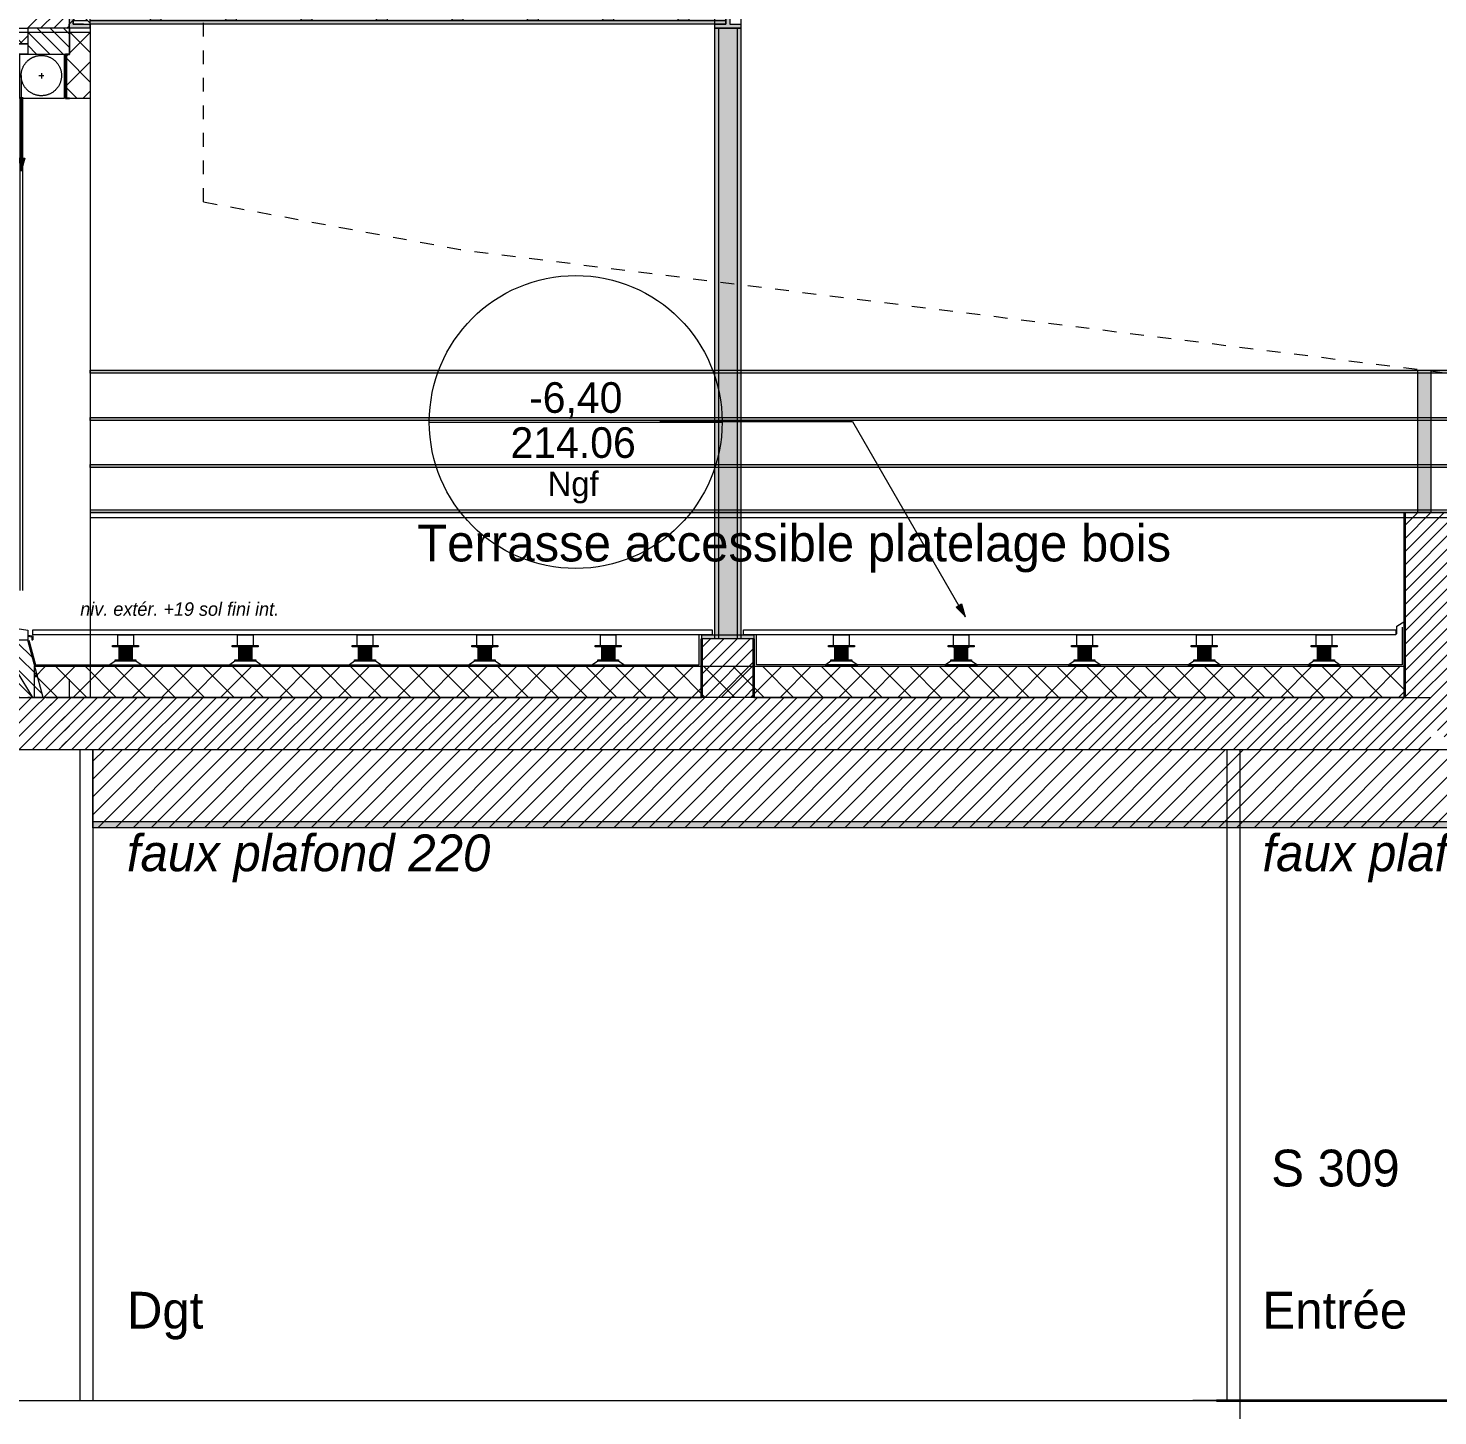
# Model space of a CAD drawing. Header units: centimetres. Extents: x -6341 to 23117, y -10090 to 8065.
# Drawn here: x 10836 to 11377, y -5986 to -5453 of the extents above; entities that cross this region are included whole.
import ezdxf

# ---------------------------------------------------------------- set-up
doc = ezdxf.new("R2010")
doc.units = ezdxf.units.CM
doc.header["$LTSCALE"] = 12.7
doc.header["$PDMODE"] = 1
doc.header["$PDSIZE"] = -2
doc.linetypes.add('VW-01', pattern=[0.83312, 0.41656, -0.41656])
doc.linetypes.add('VW-02', pattern=[1.3887, 0.97214, -0.41656])
doc.layers.get('0').update_dxf_attribs({"lineweight": 5})
for name, color, linetype, lineweight in [('B BATI-murs', 7, 'Continuous', 35), ('B Général', 7, 'Continuous', 5), ('C ANNOTATIONS-cotation', 7, 'Continuous', 5), ('C ANNOTATIONS-niveaux', 7, 'Continuous', 5), ('C ANNOTATIONS-prestations', 7, 'Continuous', 5), ('C ANNOTATIONS-texte', 7, 'Continuous', 5), ('Général', 7, 'Continuous', 5)]:
    doc.layers.add(name, color=color, linetype=linetype, lineweight=lineweight)
doc.styles.add('Arial', font='arial.ttf')
doc.styles.add('Eurostile', font='')
doc.styles.add('Eurostile (italic)', font='')
doc.styles.get('Eurostile').set_extended_font_data('Eurostile')
doc.styles.get('Eurostile (italic)').set_extended_font_data('Eurostile', italic=True)
doc.dimstyles.new('100é', dxfattribs={"dimtxt": 30.30306, "dimasz": 6.232178, "dimexe": 0, "dimexo": 25, "dimgap": 1, "dimtad": 1, "dimdec": 1, "dimtxsty": 'Arial', "dimblk": 'VW_SLASH', "dimblk1": 'VW_SLASH', "dimblk2": 'VW_SLASH', "dimcen": 0, "dimdle": 10, "dimse1": 1, "dimse2": 1, "dimazin": 0, "dimtfac": 1, "dimtdec": 1, "dimtix": 1, "dimtmove": 0, "dimatfit": 0, "dimldrblk": 'VW_FILLEDARROW', "dimfxl": 1, "dimfrac": 2, "dimtolj": 1, "dimarcsym": 0})
pattern_1 = [(45, (0, 0), (2.4253472, -2.6458333), [])]
pattern_2 = [(45, (0, 0), (-5.656854, 5.656854), []), (135, (0, 0), (5.656854, 5.656854), [])]

# ---------------------------------------------------------------- blocks, each defined once
blk = doc.blocks.new('Alti BAT B TERRASSE R-2')
at = {"layer": 'C ANNOTATIONS-niveaux', "color": 7, "linetype": 'Continuous', "lineweight": 5}
blk.add_line((-55.25, -0.16), (57.25, -0.16), dxfattribs=at)
blk.add_circle((1, -0.16), 56.25, dxfattribs=at)
at = {"layer": 'C ANNOTATIONS-niveaux', "color": 7, "attachment_point": 2, "rotation": 0, "line_spacing_factor": 0.894142, "style": 'Eurostile'}
for s, insert, char_height in [('-6,40', (1, 15.13), 11.765), ('214.06', (0, -2.17), 11.765), ('Ngf', (0, -19.2), 9.412)]:
    blk.add_mtext(s, dxfattribs=dict(at, insert=insert, char_height=char_height))
blk = doc.blocks.new('PF 208 Coupe')
at = {"layer": 'B Général', "linetype": 'Continuous', "lineweight": 5, "true_color": 0x808080}
h = blk.add_hatch(dxfattribs=at)
h.set_pattern_fill('02_ISOLANT', color=8, style=0, pattern_type=2)
h.set_pattern_definition(pattern_2)
h.paths.add_polyline_path([(-116.7, 17), (-89.7, 17), (-89.7, 8), (-106.7, 8), (-106.7, 9), (-116.7, 9)])
at = {"layer": 'B Général', "linetype": 'Continuous', "lineweight": 0}
for points in [[(-89.7, 9), (-89.8, 9), (-89.8, 7.6), (-106.6, 7.6), (-106.6, 9.1), (-116.7, 9.1), (-116.7, 9), (-106.7, 9), (-106.7, 7.5), (-89.7, 7.5)], [(-66.85, -8.15), (-61.85, -9.49), (-66.85, -10.83)]]:
    blk.add_hatch(color=7, dxfattribs=at).paths.add_polyline_path(points)
at = {"layer": 'B Général', "linetype": 'Continuous', "lineweight": 5}
h = blk.add_hatch(dxfattribs=at)
h.set_pattern_fill('50_BETON', style=0, pattern_type=2)
h.set_pattern_definition(pattern_1)
h.paths.add_polyline_path([(-116.7, -7), (-106.7, -7), (-106.7, 9), (-116.7, 9)])
h = blk.add_hatch(dxfattribs=at)
h.set_pattern_fill('50_BETON', style=0, pattern_type=2)
h.set_pattern_definition(pattern_1)
h.paths.add_polyline_path([(140.3, -11), (140.3, -1), (118.3, -7), (118.3, -11)])
at = {"layer": 'B Général', "linetype": 'Continuous', "lineweight": 5, "true_color": 0x808080}
h = blk.add_hatch(dxfattribs=at)
h.set_pattern_fill('02_ISOLANT', color=8, style=0, pattern_type=2)
h.set_pattern_definition(pattern_2)
h.paths.add_polyline_path([(-116.7, -15), (-116.7, -7), (-110.7, -7), (-110.7, -15)])
at = {"layer": 'B Général', "linetype": 'Continuous', "lineweight": 0, "true_color": 0xeeeeee}
for points in [[(-90.4, -15.1), (112.33, -15.1), (112.33, -15.6), (-90.4, -15.6)], [(-90.4, -17.1), (112.33, -17.1), (112.33, -16.6), (-90.4, -16.6)]]:
    blk.add_hatch(color=7, dxfattribs=at).paths.add_polyline_path(points)
at = {"layer": 'Général', "linetype": 'Continuous', "lineweight": 5, "true_color": 0x808080}
h = blk.add_hatch(dxfattribs=at)
h.set_pattern_fill('02_ISOLANT', color=8, style=0, pattern_type=2)
h.set_pattern_definition(pattern_2)
h.paths.add_polyline_path([(118.3, -11), (140.3, -11), (140.3, -17.6), (118.3, -17.6)])
at = {"layer": 'B Général', "color": 7, "linetype": 'VW-02', "lineweight": 5}
for p, q in [((-99.45, -1.75), (-97.45, -1.75)), ((-98.45, -0.75), (-98.45, -2.75))]:
    blk.add_line(p, q, dxfattribs=at)
at = {"layer": 'B Général', "color": 7, "linetype": 'Continuous', "lineweight": 5}
for p, q in [((-110.7, -7), (-110.7, -17)), ((-98.55, -9.49), (-61.85, -9.49)), ((92.64, -11), (-101.87, -11))]:
    blk.add_line(p, q, dxfattribs=at)
at = {"layer": 'B Général', "color": 251, "linetype": 'Continuous', "lineweight": 5, "true_color": 0x5b5b5b}
for p, q in [((-90.2, -9), (99.2, -9)), ((-90.2, -10), (99.2, -10))]:
    blk.add_line(p, q, dxfattribs=at)
at = {"layer": 'B Général', "color": 7, "linetype": 'Continuous', "lineweight": 5, "flags": 128}
for points in [[(-116.7, 17), (-89.7, 17), (-89.7, 8), (-106.7, 8), (-106.7, 9), (-116.7, 9)], [(-116.7, -7), (-106.7, -7), (-106.7, 9), (-116.7, 9)]]:
    blk.add_lwpolyline(points, dxfattribs=at)
for points in [[(-115.2, 17), (140.3, 17), (140.3, -5), (130.3, -11), (126.3, -11), (126.3, -11), (-115.2, -11)], [(-89.7, 9), (-89.8, 9), (-89.8, 7.6), (-106.6, 7.6), (-106.6, 9.1), (-116.7, 9.1), (-116.7, 9), (-106.7, 9), (-106.7, 7.5), (-89.7, 7.5), (-89.7, 9)], [(-106.7, -10), (-106.7, 7), (-89.7, 7), (-89.7, -10)], [(140.3, -11), (140.3, -1), (140.3, -1), (140.3, -1), (118.3, -7), (118.3, -11)], [(-116.7, -15), (-116.7, -7), (-110.7, -7), (-110.7, -15)], [(-110.7, -11), (-110.7, -7), (-106.7, -7), (-106.7, -11)], [(-116.7, -17), (-116.7, -15), (-110.7, -15), (-110.7, -17)], [(-95.31, -12.6), (116.65, -12.6), (116.65, -19.6), (-95.31, -19.6)]]:
    blk.add_lwpolyline(points, close=True, dxfattribs=at)
at = {"layer": 'B Général', "color": 7, "linetype": 'VW-01', "lineweight": 5, "flags": 128}
blk.add_lwpolyline([(-66.85, -8.15), (-61.85, -9.49), (-66.85, -10.83)], close=True, dxfattribs=at)
at = {"layer": 'B Général', "lineweight": 5, "flags": 128}
for points in [[(112.3, -19.6), (112.3, -11), (113.8, -11), (114.48, -7), (118.3, -7), (118.3, -19.6)], [(-98.8, -11), (-91.87, -11), (-91.87, -17), (-98.8, -17)], [(-88.43, -15.1), (-88.43, -12.6), (-95.31, -12.6), (-95.31, -19.6), (-88.43, -19.6), (-88.43, -17.1), (-90.4, -17.1), (-90.4, -15.1)], [(-90.4, -15.1), (112.33, -15.1), (112.33, -15.6), (-90.4, -15.6)], [(108.86, -15.1), (108.86, -12.6), (115.74, -12.6), (115.74, -19.6), (108.86, -19.6), (108.86, -17.1), (110.83, -17.1), (110.83, -15.1)], [(-90.4, -17.1), (112.33, -17.1), (112.33, -16.6), (-90.4, -16.6)]]:
    blk.add_lwpolyline(points, close=True, dxfattribs=at)
at = {"layer": 'B Général', "linetype": 'Continuous', "lineweight": 5, "flags": 128}
blk.add_lwpolyline([(-90.2, -17), (-110.7, -17), (-110.7, -11), (-90.2, -11)], close=True, dxfattribs=at)
at = {"layer": 'B Général', "linetype": 'Continuous', "lineweight": 5}
blk.add_open_spline([(-105.23, -5.59), (-104.2, -7.39), (-100.62, -9.48), (-96.47, -9.5), (-92.87, -7.45), (-90.78, -3.87), (-90.76, 0.28), (-92.81, 3.88), (-96.39, 5.98), (-100.54, 6), (-104.14, 3.94), (-106.23, 0.36), (-106.26, -3.79), (-105.23, -5.59)], degree=2, dxfattribs=at)
at = {"layer": 'Général', "color": 7, "linetype": 'Continuous', "lineweight": 5}
for p, q in [((118.19, -5.47), (118.19, -5.02)), ((118.3, -17.6), (140.3, -17.6)), ((118.3, -19.6), (140.3, -19.6))]:
    blk.add_line(p, q, dxfattribs=at)
at = {"layer": 'Général', "color": 7, "linetype": 'Continuous', "lineweight": 5, "flags": 128}
for points in [[(116.34, -7), (116.69, -5.02), (118.19, -5.02), (117.82, -5.02)], [(116.8, -7), (117.07, -5.47), (118.19, -5.47)]]:
    blk.add_lwpolyline(points, dxfattribs=at)
blk.add_lwpolyline([(118.3, -11), (140.3, -11), (140.3, -17.6), (118.3, -17.6)], close=True, dxfattribs=at)
blk = doc.blocks.new('Groupe-412-1')
at = {"layer": 'B BATI-murs', "linetype": 'Continuous', "lineweight": 0}
for points in [[(11005.99, -5690.37), (11015.99, -5690.37), (11015.99, -5690.87), (11005.99, -5690.87)], [(11008.49, -5690.87), (11013.49, -5690.87), (11013.49, -5695.87), (11008.49, -5695.87)], [(11006.99, -5695.87), (11014.99, -5695.87), (11014.99, -5696.37), (11006.99, -5696.37)], [(11004.99, -5697.87), (11016.99, -5697.87), (11016.99, -5698.37), (11004.99, -5698.37)]]:
    blk.add_hatch(color=7, dxfattribs=at).paths.add_polyline_path(points)
at = {"layer": 'B BATI-murs', "color": 7, "linetype": 'Continuous', "lineweight": 13}
for p, q in [((11006.99, -5696.37), (11004.99, -5697.87)), ((11016.99, -5697.87), (11014.99, -5696.37))]:
    blk.add_line(p, q, dxfattribs=at)
at = {"layer": 'B BATI-murs', "color": 7, "linetype": 'Continuous', "lineweight": 13, "flags": 128}
for points in [[(11005.99, -5690.37), (11015.99, -5690.37), (11015.99, -5690.87), (11005.99, -5690.87)], [(11008.49, -5690.87), (11013.49, -5690.87), (11013.49, -5695.87), (11008.49, -5695.87)], [(11006.99, -5695.87), (11014.99, -5695.87), (11014.99, -5696.37), (11006.99, -5696.37)], [(11004.99, -5697.87), (11016.99, -5697.87), (11016.99, -5698.37), (11004.99, -5698.37)]]:
    blk.add_lwpolyline(points, close=True, dxfattribs=at)
blk = doc.blocks.new('Groupe-413-1')
at = {"layer": 'B BATI-murs', "linetype": 'Continuous', "lineweight": 0}
for points in [[(10867.99, -5690.37), (10877.99, -5690.37), (10877.99, -5690.87), (10867.99, -5690.87)], [(10870.49, -5690.87), (10875.49, -5690.87), (10875.49, -5695.87), (10870.49, -5695.87)], [(10868.99, -5695.87), (10876.99, -5695.87), (10876.99, -5696.37), (10868.99, -5696.37)], [(10866.99, -5697.87), (10878.99, -5697.87), (10878.99, -5698.37), (10866.99, -5698.37)]]:
    blk.add_hatch(color=7, dxfattribs=at).paths.add_polyline_path(points)
at = {"layer": 'B BATI-murs', "color": 7, "linetype": 'Continuous', "lineweight": 13}
for p, q in [((10868.99, -5696.37), (10866.99, -5697.87)), ((10878.99, -5697.87), (10876.99, -5696.37))]:
    blk.add_line(p, q, dxfattribs=at)
at = {"layer": 'B BATI-murs', "color": 7, "linetype": 'Continuous', "lineweight": 13, "flags": 128}
for points in [[(10867.99, -5690.37), (10877.99, -5690.37), (10877.99, -5690.87), (10867.99, -5690.87)], [(10870.49, -5690.87), (10875.49, -5690.87), (10875.49, -5695.87), (10870.49, -5695.87)], [(10868.99, -5695.87), (10876.99, -5695.87), (10876.99, -5696.37), (10868.99, -5696.37)], [(10866.99, -5697.87), (10878.99, -5697.87), (10878.99, -5698.37), (10866.99, -5698.37)]]:
    blk.add_lwpolyline(points, close=True, dxfattribs=at)
blk = doc.blocks.new('Groupe-414-1')
at = {"layer": 'B BATI-murs', "linetype": 'Continuous', "lineweight": 0}
for points in [[(10913.99, -5690.37), (10923.99, -5690.37), (10923.99, -5690.87), (10913.99, -5690.87)], [(10916.49, -5690.87), (10921.49, -5690.87), (10921.49, -5695.87), (10916.49, -5695.87)], [(10914.99, -5695.87), (10922.99, -5695.87), (10922.99, -5696.37), (10914.99, -5696.37)], [(10912.99, -5697.87), (10924.99, -5697.87), (10924.99, -5698.37), (10912.99, -5698.37)]]:
    blk.add_hatch(color=7, dxfattribs=at).paths.add_polyline_path(points)
at = {"layer": 'B BATI-murs', "color": 7, "linetype": 'Continuous', "lineweight": 13}
for p, q in [((10914.99, -5696.37), (10912.99, -5697.87)), ((10924.99, -5697.87), (10922.99, -5696.37))]:
    blk.add_line(p, q, dxfattribs=at)
at = {"layer": 'B BATI-murs', "color": 7, "linetype": 'Continuous', "lineweight": 13, "flags": 128}
for points in [[(10913.99, -5690.37), (10923.99, -5690.37), (10923.99, -5690.87), (10913.99, -5690.87)], [(10916.49, -5690.87), (10921.49, -5690.87), (10921.49, -5695.87), (10916.49, -5695.87)], [(10914.99, -5695.87), (10922.99, -5695.87), (10922.99, -5696.37), (10914.99, -5696.37)], [(10912.99, -5697.87), (10924.99, -5697.87), (10924.99, -5698.37), (10912.99, -5698.37)]]:
    blk.add_lwpolyline(points, close=True, dxfattribs=at)
blk = doc.blocks.new('Groupe-415-1')
at = {"layer": 'B BATI-murs', "linetype": 'Continuous', "lineweight": 0}
for points in [[(10959.99, -5690.37), (10969.99, -5690.37), (10969.99, -5690.87), (10959.99, -5690.87)], [(10962.49, -5690.87), (10967.49, -5690.87), (10967.49, -5695.87), (10962.49, -5695.87)], [(10960.99, -5695.87), (10968.99, -5695.87), (10968.99, -5696.37), (10960.99, -5696.37)], [(10958.99, -5697.87), (10970.99, -5697.87), (10970.99, -5698.37), (10958.99, -5698.37)]]:
    blk.add_hatch(color=7, dxfattribs=at).paths.add_polyline_path(points)
at = {"layer": 'B BATI-murs', "color": 7, "linetype": 'Continuous', "lineweight": 13}
for p, q in [((10960.99, -5696.37), (10958.99, -5697.87)), ((10970.99, -5697.87), (10968.99, -5696.37))]:
    blk.add_line(p, q, dxfattribs=at)
at = {"layer": 'B BATI-murs', "color": 7, "linetype": 'Continuous', "lineweight": 13, "flags": 128}
for points in [[(10959.99, -5690.37), (10969.99, -5690.37), (10969.99, -5690.87), (10959.99, -5690.87)], [(10962.49, -5690.87), (10967.49, -5690.87), (10967.49, -5695.87), (10962.49, -5695.87)], [(10960.99, -5695.87), (10968.99, -5695.87), (10968.99, -5696.37), (10960.99, -5696.37)], [(10958.99, -5697.87), (10970.99, -5697.87), (10970.99, -5698.37), (10958.99, -5698.37)]]:
    blk.add_lwpolyline(points, close=True, dxfattribs=at)
blk = doc.blocks.new('Groupe-416-1')
at = {"layer": 'B BATI-murs', "linetype": 'Continuous', "lineweight": 0}
for points in [[(11188.99, -5690.37), (11198.99, -5690.37), (11198.99, -5690.87), (11188.99, -5690.87)], [(11191.49, -5690.87), (11196.49, -5690.87), (11196.49, -5695.87), (11191.49, -5695.87)], [(11189.99, -5695.87), (11197.99, -5695.87), (11197.99, -5696.37), (11189.99, -5696.37)], [(11187.99, -5697.87), (11199.99, -5697.87), (11199.99, -5698.37), (11187.99, -5698.37)]]:
    blk.add_hatch(color=7, dxfattribs=at).paths.add_polyline_path(points)
at = {"layer": 'B BATI-murs', "color": 7, "linetype": 'Continuous', "lineweight": 13}
for p, q in [((11189.99, -5696.37), (11187.99, -5697.87)), ((11199.99, -5697.87), (11197.99, -5696.37))]:
    blk.add_line(p, q, dxfattribs=at)
at = {"layer": 'B BATI-murs', "color": 7, "linetype": 'Continuous', "lineweight": 13, "flags": 128}
for points in [[(11188.99, -5690.37), (11198.99, -5690.37), (11198.99, -5690.87), (11188.99, -5690.87)], [(11191.49, -5690.87), (11196.49, -5690.87), (11196.49, -5695.87), (11191.49, -5695.87)], [(11189.99, -5695.87), (11197.99, -5695.87), (11197.99, -5696.37), (11189.99, -5696.37)], [(11187.99, -5697.87), (11199.99, -5697.87), (11199.99, -5698.37), (11187.99, -5698.37)]]:
    blk.add_lwpolyline(points, close=True, dxfattribs=at)
blk = doc.blocks.new('Groupe-417-1')
at = {"layer": 'B BATI-murs', "linetype": 'Continuous', "lineweight": 0}
for points in [[(11053.39, -5690.37), (11063.39, -5690.37), (11063.39, -5690.87), (11053.39, -5690.87)], [(11055.89, -5690.87), (11060.89, -5690.87), (11060.89, -5695.87), (11055.89, -5695.87)], [(11054.39, -5695.87), (11062.39, -5695.87), (11062.39, -5696.37), (11054.39, -5696.37)], [(11052.39, -5697.87), (11064.39, -5697.87), (11064.39, -5698.37), (11052.39, -5698.37)]]:
    blk.add_hatch(color=7, dxfattribs=at).paths.add_polyline_path(points)
at = {"layer": 'B BATI-murs', "color": 7, "linetype": 'Continuous', "lineweight": 13}
for p, q in [((11054.39, -5696.37), (11052.39, -5697.87)), ((11064.39, -5697.87), (11062.39, -5696.37))]:
    blk.add_line(p, q, dxfattribs=at)
at = {"layer": 'B BATI-murs', "color": 7, "linetype": 'Continuous', "lineweight": 13, "flags": 128}
for points in [[(11053.39, -5690.37), (11063.39, -5690.37), (11063.39, -5690.87), (11053.39, -5690.87)], [(11055.89, -5690.87), (11060.89, -5690.87), (11060.89, -5695.87), (11055.89, -5695.87)], [(11054.39, -5695.87), (11062.39, -5695.87), (11062.39, -5696.37), (11054.39, -5696.37)], [(11052.39, -5697.87), (11064.39, -5697.87), (11064.39, -5698.37), (11052.39, -5698.37)]]:
    blk.add_lwpolyline(points, close=True, dxfattribs=at)
blk = doc.blocks.new('Groupe-418-1')
at = {"layer": 'B BATI-murs', "linetype": 'Continuous', "lineweight": 0}
for points in [[(11142.99, -5690.37), (11152.99, -5690.37), (11152.99, -5690.87), (11142.99, -5690.87)], [(11145.49, -5690.87), (11150.49, -5690.87), (11150.49, -5695.87), (11145.49, -5695.87)], [(11143.99, -5695.87), (11151.99, -5695.87), (11151.99, -5696.37), (11143.99, -5696.37)], [(11141.99, -5697.87), (11153.99, -5697.87), (11153.99, -5698.37), (11141.99, -5698.37)]]:
    blk.add_hatch(color=7, dxfattribs=at).paths.add_polyline_path(points)
at = {"layer": 'B BATI-murs', "color": 7, "linetype": 'Continuous', "lineweight": 13}
for p, q in [((11143.99, -5696.37), (11141.99, -5697.87)), ((11153.99, -5697.87), (11151.99, -5696.37))]:
    blk.add_line(p, q, dxfattribs=at)
at = {"layer": 'B BATI-murs', "color": 7, "linetype": 'Continuous', "lineweight": 13, "flags": 128}
for points in [[(11142.99, -5690.37), (11152.99, -5690.37), (11152.99, -5690.87), (11142.99, -5690.87)], [(11145.49, -5690.87), (11150.49, -5690.87), (11150.49, -5695.87), (11145.49, -5695.87)], [(11143.99, -5695.87), (11151.99, -5695.87), (11151.99, -5696.37), (11143.99, -5696.37)], [(11141.99, -5697.87), (11153.99, -5697.87), (11153.99, -5698.37), (11141.99, -5698.37)]]:
    blk.add_lwpolyline(points, close=True, dxfattribs=at)
blk = doc.blocks.new('Groupe-419-1')
at = {"layer": 'B BATI-murs', "linetype": 'Continuous', "lineweight": 0}
for points in [[(11236.39, -5690.37), (11246.39, -5690.37), (11246.39, -5690.87), (11236.39, -5690.87)], [(11238.89, -5690.87), (11243.89, -5690.87), (11243.89, -5695.87), (11238.89, -5695.87)], [(11237.39, -5695.87), (11245.39, -5695.87), (11245.39, -5696.37), (11237.39, -5696.37)], [(11235.39, -5697.87), (11247.39, -5697.87), (11247.39, -5698.37), (11235.39, -5698.37)]]:
    blk.add_hatch(color=7, dxfattribs=at).paths.add_polyline_path(points)
at = {"layer": 'B BATI-murs', "color": 7, "linetype": 'Continuous', "lineweight": 13}
for p, q in [((11237.39, -5696.37), (11235.39, -5697.87)), ((11247.39, -5697.87), (11245.39, -5696.37))]:
    blk.add_line(p, q, dxfattribs=at)
at = {"layer": 'B BATI-murs', "color": 7, "linetype": 'Continuous', "lineweight": 13, "flags": 128}
for points in [[(11236.39, -5690.37), (11246.39, -5690.37), (11246.39, -5690.87), (11236.39, -5690.87)], [(11238.89, -5690.87), (11243.89, -5690.87), (11243.89, -5695.87), (11238.89, -5695.87)], [(11237.39, -5695.87), (11245.39, -5695.87), (11245.39, -5696.37), (11237.39, -5696.37)], [(11235.39, -5697.87), (11247.39, -5697.87), (11247.39, -5698.37), (11235.39, -5698.37)]]:
    blk.add_lwpolyline(points, close=True, dxfattribs=at)
blk = doc.blocks.new('Groupe-420-1')
at = {"layer": 'B BATI-murs', "linetype": 'Continuous', "lineweight": 0}
for points in [[(11282.39, -5690.37), (11292.39, -5690.37), (11292.39, -5690.87), (11282.39, -5690.87)], [(11284.89, -5690.87), (11289.89, -5690.87), (11289.89, -5695.87), (11284.89, -5695.87)], [(11283.39, -5695.87), (11291.39, -5695.87), (11291.39, -5696.37), (11283.39, -5696.37)], [(11281.39, -5697.87), (11293.39, -5697.87), (11293.39, -5698.37), (11281.39, -5698.37)]]:
    blk.add_hatch(color=7, dxfattribs=at).paths.add_polyline_path(points)
at = {"layer": 'B BATI-murs', "color": 7, "linetype": 'Continuous', "lineweight": 13}
for p, q in [((11283.39, -5696.37), (11281.39, -5697.87)), ((11293.39, -5697.87), (11291.39, -5696.37))]:
    blk.add_line(p, q, dxfattribs=at)
at = {"layer": 'B BATI-murs', "color": 7, "linetype": 'Continuous', "lineweight": 13, "flags": 128}
for points in [[(11282.39, -5690.37), (11292.39, -5690.37), (11292.39, -5690.87), (11282.39, -5690.87)], [(11284.89, -5690.87), (11289.89, -5690.87), (11289.89, -5695.87), (11284.89, -5695.87)], [(11283.39, -5695.87), (11291.39, -5695.87), (11291.39, -5696.37), (11283.39, -5696.37)], [(11281.39, -5697.87), (11293.39, -5697.87), (11293.39, -5698.37), (11281.39, -5698.37)]]:
    blk.add_lwpolyline(points, close=True, dxfattribs=at)
blk = doc.blocks.new('Groupe-421-1')
at = {"layer": 'B BATI-murs', "linetype": 'Continuous', "lineweight": 0}
for points in [[(11328.39, -5690.37), (11338.39, -5690.37), (11338.39, -5690.87), (11328.39, -5690.87)], [(11330.89, -5690.87), (11335.89, -5690.87), (11335.89, -5695.87), (11330.89, -5695.87)], [(11329.39, -5695.87), (11337.39, -5695.87), (11337.39, -5696.37), (11329.39, -5696.37)], [(11327.39, -5697.87), (11339.39, -5697.87), (11339.39, -5698.37), (11327.39, -5698.37)]]:
    blk.add_hatch(color=7, dxfattribs=at).paths.add_polyline_path(points)
at = {"layer": 'B BATI-murs', "color": 7, "linetype": 'Continuous', "lineweight": 13}
for p, q in [((11329.39, -5696.37), (11327.39, -5697.87)), ((11339.39, -5697.87), (11337.39, -5696.37))]:
    blk.add_line(p, q, dxfattribs=at)
at = {"layer": 'B BATI-murs', "color": 7, "linetype": 'Continuous', "lineweight": 13, "flags": 128}
for points in [[(11328.39, -5690.37), (11338.39, -5690.37), (11338.39, -5690.87), (11328.39, -5690.87)], [(11330.89, -5690.87), (11335.89, -5690.87), (11335.89, -5695.87), (11330.89, -5695.87)], [(11329.39, -5695.87), (11337.39, -5695.87), (11337.39, -5696.37), (11329.39, -5696.37)], [(11327.39, -5697.87), (11339.39, -5697.87), (11339.39, -5698.37), (11327.39, -5698.37)]]:
    blk.add_lwpolyline(points, close=True, dxfattribs=at)
blk = doc.blocks.new('Groupe-422-1')
at = {"layer": 'B Général', "linetype": 'Continuous', "lineweight": 5, "true_color": 0x808080}
h = blk.add_hatch(dxfattribs=at)
h.set_pattern_fill('02_ISOLANT', color=8, style=0, pattern_type=2)
h.set_pattern_definition(pattern_2)
h.paths.add_polyline_path([(10837.98, -5698.37), (11364.39, -5698.37), (11364.39, -5710.37), (10837.98, -5710.37)])
at = {"layer": 'B Général', "lineweight": 13, "flags": 128}
blk.add_lwpolyline([(11361.4, -5685.95), (11361.39, -5682.95), (11364.39, -5681.05), (11364.39, -5677.95)], dxfattribs=at)
at = {"layer": 'B Général', "color": 150, "lineweight": 18, "true_color": 0x007fff, "flags": 128}
for points in [[(11363.39, -5683.37), (11363.39, -5697.87), (11115.39, -5697.87), (11115.39, -5686.37)], [(10835.77, -5688.37), (10838.36, -5697.87), (11093.39, -5697.87), (11093.39, -5686.37)]]:
    blk.add_lwpolyline(points, dxfattribs=at)
at = {"layer": 'B Général', "color": 7, "linetype": 'Continuous', "lineweight": 5, "flags": 128}
blk.add_lwpolyline([(10837.98, -5698.37), (11364.39, -5698.37), (11364.39, -5710.37), (10837.98, -5710.37)], close=True, dxfattribs=at)
at = {"layer": 'Général', "color": 7, "linetype": 'Continuous', "lineweight": 5, "flags": 128}
for points in [[(10837.36, -5684.37), (11098.38, -5684.37), (11098.38, -5686.37), (10837.36, -5686.37)], [(11110.39, -5684.37), (11361.04, -5684.37), (11361.04, -5686.37), (11110.39, -5686.37)], [(10869.99, -5686.37), (10875.99, -5686.37), (10875.99, -5690.63), (10869.99, -5690.63)], [(10915.99, -5686.37), (10921.99, -5686.37), (10921.99, -5690.63), (10915.99, -5690.63)], [(10961.99, -5686.37), (10967.99, -5686.37), (10967.99, -5690.63), (10961.99, -5690.63)], [(11007.99, -5686.37), (11013.99, -5686.37), (11013.99, -5691.2), (11007.99, -5691.2)], [(11055.39, -5686.37), (11061.39, -5686.37), (11061.39, -5690.63), (11055.39, -5690.63)], [(11144.99, -5686.37), (11150.99, -5686.37), (11150.99, -5690.63), (11144.99, -5690.63)], [(11190.99, -5686.37), (11196.99, -5686.37), (11196.99, -5691.19), (11190.99, -5691.19)], [(11238.39, -5686.37), (11244.39, -5686.37), (11244.39, -5690.63), (11238.39, -5690.63)], [(11284.39, -5686.37), (11290.39, -5686.37), (11290.39, -5690.63), (11284.39, -5690.63)], [(11330.39, -5686.37), (11336.39, -5686.37), (11336.39, -5690.63), (11330.39, -5690.63)]]:
    blk.add_lwpolyline(points, close=True, dxfattribs=at)
at = {"layer": 'Général', "color": 7}
for name in ['Groupe-413-1', 'Groupe-414-1', 'Groupe-415-1', 'Groupe-412-1', 'Groupe-417-1', 'Groupe-418-1', 'Groupe-416-1', 'Groupe-419-1', 'Groupe-420-1', 'Groupe-421-1']:
    blk.add_blockref(name, (0, 0), dxfattribs=at)
at = {"layer": 'C ANNOTATIONS-prestations', "color": 7, "insert": (10855.59, -5673.83), "char_height": 5.1766, "attachment_point": 1, "line_spacing_factor": 0.894142, "style": 'Eurostile (italic)'}
blk.add_mtext('niv. extér. +19 sol fini int.', dxfattribs=at)
blk = doc.blocks.new('Groupe-536-1')
at = {"layer": 'B Général', "linetype": 'Continuous', "lineweight": 0, "true_color": 0x808080}
for points in [[(10859.39, -5451.87), (10859.39, -5453.37), (10851.38, -5453.37), (10851.38, -5451.87), (10851.39, -5451.87), (10851.39, -5436.87), (10852.89, -5436.87), (10852.89, -5451.87)], [(11109.39, -5451.85), (11109.39, -5453.35), (11099.38, -5453.35), (11099.38, -5451.85), (11103.63, -5451.85), (11103.63, -5438.35), (11099.38, -5438.35), (11099.38, -5436.85), (11109.39, -5436.85), (11109.39, -5438.35), (11105.13, -5438.35), (11105.13, -5451.85)]]:
    blk.add_hatch(color=8, dxfattribs=at).paths.add_polyline_path(points)
at = {"layer": 'B Général', "linetype": 'Continuous', "lineweight": 0, "true_color": 0xaaaaaa}
for points in [[(10859.39, -5438.37), (11103.63, -5438.37), (11103.63, -5451.85), (10859.39, -5451.85)], [(11099.39, -5453.35), (11109.39, -5453.35), (11109.39, -5687.87), (11099.39, -5687.87)], [(11094.39, -5686.37), (11114.39, -5686.37), (11114.39, -5687.87), (11094.39, -5687.87)]]:
    blk.add_hatch(color=253, dxfattribs=at).paths.add_polyline_path(points)
at = {"layer": 'B Général', "linetype": 'Continuous', "lineweight": 0, "true_color": 0xbfbfbf}
for points in [[(10886.58, -5450.37), (10882.9, -5450.37), (10873.91, -5441.38), (10871.29, -5441.38), (10871.29, -5439.88), (10874.53, -5439.88), (10883.53, -5448.87), (10886.58, -5448.87)], [(10915.52, -5450.37), (10911.84, -5450.37), (10902.84, -5441.38), (10900.22, -5441.38), (10900.22, -5439.88), (10903.47, -5439.88), (10912.46, -5448.87), (10915.52, -5448.87)], [(10944.54, -5450.37), (10940.86, -5450.37), (10931.87, -5441.38), (10929.24, -5441.38), (10929.24, -5439.88), (10932.49, -5439.88), (10941.48, -5448.87), (10944.54, -5448.87)], [(10973.47, -5450.37), (10969.79, -5450.37), (10960.8, -5441.38), (10958.18, -5441.38), (10958.18, -5439.88), (10961.42, -5439.88), (10970.42, -5448.87), (10973.47, -5448.87)], [(11002.49, -5450.37), (10998.82, -5450.37), (10989.82, -5441.38), (10987.2, -5441.38), (10987.2, -5439.88), (10990.44, -5439.88), (10999.44, -5448.87), (11002.49, -5448.87)], [(11031.43, -5450.37), (11027.75, -5450.37), (11018.76, -5441.38), (11016.13, -5441.38), (11016.13, -5439.88), (11019.38, -5439.88), (11028.37, -5448.87), (11031.43, -5448.87)], [(11060.45, -5450.37), (11056.77, -5450.37), (11047.78, -5441.38), (11045.16, -5441.38), (11045.16, -5439.88), (11048.4, -5439.88), (11057.39, -5448.87), (11060.45, -5448.87)], [(11089.38, -5450.37), (11085.71, -5450.37), (11076.71, -5441.38), (11074.09, -5441.38), (11074.09, -5439.88), (11077.33, -5439.88), (11086.33, -5448.87), (11089.38, -5448.87)]]:
    blk.add_hatch(color=9, dxfattribs=at).paths.add_polyline_path(points)
at = {"layer": 'B Général', "color": 7, "lineweight": 5, "flags": 128}
for points in [[(10859.39, -5451.87), (10859.39, -5453.37), (10851.38, -5453.37), (10851.38, -5451.87), (10851.39, -5451.87), (10851.39, -5436.87), (10852.89, -5436.87), (10852.89, -5451.87)], [(11109.39, -5451.85), (11109.39, -5453.35), (11099.38, -5453.35), (11099.38, -5451.85), (11103.63, -5451.85), (11103.63, -5438.35), (11099.38, -5438.35), (11099.38, -5436.85), (11109.39, -5436.85), (11109.39, -5438.35), (11105.13, -5438.35), (11105.13, -5451.85)], [(10859.39, -5438.37), (11103.63, -5438.37), (11103.63, -5439.87), (10859.39, -5439.87)], [(10886.58, -5450.37), (10882.9, -5450.37), (10873.91, -5441.38), (10871.29, -5441.38), (10871.29, -5439.88), (10874.53, -5439.88), (10883.53, -5448.87), (10886.58, -5448.87)], [(10915.52, -5450.37), (10911.84, -5450.37), (10902.84, -5441.38), (10900.22, -5441.38), (10900.22, -5439.88), (10903.47, -5439.88), (10912.46, -5448.87), (10915.52, -5448.87)], [(10944.54, -5450.37), (10940.86, -5450.37), (10931.87, -5441.38), (10929.24, -5441.38), (10929.24, -5439.88), (10932.49, -5439.88), (10941.48, -5448.87), (10944.54, -5448.87)], [(10973.47, -5450.37), (10969.79, -5450.37), (10960.8, -5441.38), (10958.18, -5441.38), (10958.18, -5439.88), (10961.42, -5439.88), (10970.42, -5448.87), (10973.47, -5448.87)], [(11002.49, -5450.37), (10998.82, -5450.37), (10989.82, -5441.38), (10987.2, -5441.38), (10987.2, -5439.88), (10990.44, -5439.88), (10999.44, -5448.87), (11002.49, -5448.87)], [(11031.43, -5450.37), (11027.75, -5450.37), (11018.76, -5441.38), (11016.13, -5441.38), (11016.13, -5439.88), (11019.38, -5439.88), (11028.37, -5448.87), (11031.43, -5448.87)], [(11060.45, -5450.37), (11056.77, -5450.37), (11047.78, -5441.38), (11045.16, -5441.38), (11045.16, -5439.88), (11048.4, -5439.88), (11057.39, -5448.87), (11060.45, -5448.87)], [(11089.38, -5450.37), (11085.71, -5450.37), (11076.71, -5441.38), (11074.09, -5441.38), (11074.09, -5439.88), (11077.33, -5439.88), (11086.33, -5448.87), (11089.38, -5448.87)], [(10859.39, -5450.37), (11103.63, -5450.37), (11103.63, -5451.87), (10859.39, -5451.87)]]:
    blk.add_lwpolyline(points, close=True, dxfattribs=at)
at = {"layer": 'B Général', "color": 7, "linetype": 'VW-01', "lineweight": 5, "flags": 128}
for points in [[(10852.89, -5438.35), (10859.39, -5438.35), (10859.39, -5439.84), (10852.89, -5439.84)], [(10852.89, -5450.37), (10859.39, -5450.37), (10859.39, -5451.87), (10852.89, -5451.87)]]:
    blk.add_lwpolyline(points, close=True, dxfattribs=at)
at = {"layer": 'B Général', "color": 7, "linetype": 'Continuous', "lineweight": 5, "flags": 128}
for points in [[(10859.39, -5438.37), (11103.63, -5438.37), (11103.63, -5451.85), (10859.39, -5451.85)], [(11099.38, -5438.36), (11109.38, -5438.36), (11109.38, -5453.35), (11099.38, -5453.35)], [(11099.39, -5453.35), (11109.39, -5453.35), (11109.39, -5687.87), (11099.39, -5687.87)], [(11100.89, -5453.35), (11107.89, -5453.35), (11107.89, -5687.87), (11100.89, -5687.87)], [(11094.39, -5686.37), (11114.39, -5686.37), (11114.39, -5687.87), (11094.39, -5687.87)]]:
    blk.add_lwpolyline(points, close=True, dxfattribs=at)
blk = doc.blocks.new('VW_SLASH')
at = {"color": 0, "linetype": 'ByBlock', "lineweight": -2}
blk.add_line((1.605, 0), (-1, 0), dxfattribs=at)
at = {"color": 0, "linetype": 'VW-01', "lineweight": 20, "flags": 128}
blk.add_lwpolyline([(0.5, 0.5), (-0.5, -0.5)], dxfattribs=at)
blk = doc.blocks.new('*D1302')
at = {"layer": 'C ANNOTATIONS-cotation', "color": 0, "linetype": 'Continuous', "lineweight": -2, "transparency": 16777216}
for p, q in [((10824.38, -5480.37), (10795.5, -5480.37)), ((10795.5, -5682.14), (10795.5, -5486.6)), ((10799.78, -5688.37), (10795.5, -5688.37))]:
    blk.add_line(p, q, dxfattribs=at)
at = {"layer": 'Defpoints', "color": 0, "transparency": 16777216}
for p in [(10795.5, -5480.37), (10849.38, -5480.37), (10824.78, -5688.37)]:
    blk.add_point(p, dxfattribs=at)
at = {"layer": 'C ANNOTATIONS-cotation', "color": 0, "lineweight": -2, "transparency": 16777216, "xscale": 6.232177734375, "yscale": 6.232177734375, "zscale": 6.232177734375}
for p, rotation in [((10795.5, -5480.37), 90), ((10795.5, -5688.37), 270)]:
    blk.add_blockref('VW_SLASH', p, dxfattribs=dict(at, rotation=rotation))
at = {"layer": 'C ANNOTATIONS-cotation', "color": 0, "lineweight": 5, "transparency": 16777216, "insert": (10789.79, -5584.37), "char_height": 9.412, "attachment_point": 5, "rotation": 90, "style": 'Eurostile'}
blk.add_mtext('\\A1;208', dxfattribs=at)
blk = doc.blocks.new('VW_FILLEDARROW')
at = {"linetype": 'Continuous', "lineweight": 0}
blk.add_hatch(color=0, dxfattribs=at).paths.add_polyline_path([(-1.604, 0.43), (0, 0), (-1.604, -0.43)])
at = {"color": 0, "linetype": 'VW-01', "lineweight": 5, "flags": 128}
blk.add_lwpolyline([(-1.604, 0.43), (0, 0), (-1.604, -0.43)], close=True, dxfattribs=at)

msp = doc.modelspace()

# ---------------------------------------------------------------- hatches: boundary and pattern name
at = {"layer": 'B Général', "linetype": 'Continuous', "lineweight": 5}
h = msp.add_hatch(dxfattribs=at)
h.set_pattern_fill('50_BETON', style=0, pattern_type=2)
h.set_pattern_definition(pattern_1)
h.paths.add_polyline_path([(10835.39, -5453.37), (10851.39, -5453.37), (10851.39, -5433.34), (10835.39, -5433.34)])
at = {"layer": 'B Général', "linetype": 'Continuous', "lineweight": 5, "true_color": 0x808080}
h = msp.add_hatch(dxfattribs=at)
h.set_pattern_fill('02_ISOLANT', color=8, angle=90, style=0, pattern_type=2)
h.set_pattern_definition([(135, (0, 0), (-5.656854, -5.656854), []), (225, (0, 0), (-5.656854, 5.656854), [])])
h.paths.add_polyline_path([(10851.39, -5453.37), (10859.39, -5453.37), (10859.39, -5433.34), (10851.39, -5433.34)])
at = {"layer": 'B Général', "linetype": 'Continuous', "lineweight": 0, "true_color": 0xbbbbbb}
for points in [[(10859.38, -5584.72), (11955.45, -5584.72), (11955.45, -5585.87), (10859.38, -5585.87)], [(10859.38, -5602.87), (11955.45, -5602.87), (11955.45, -5604.01), (10859.38, -5604.01)], [(10859.38, -5620.87), (11955.45, -5620.87), (11955.45, -5622.01), (10859.38, -5622.01)]]:
    msp.add_hatch(color=9, dxfattribs=at).paths.add_polyline_path(points)
at = {"layer": 'B Général', "linetype": 'Continuous', "lineweight": 0, "true_color": 0x808080}
msp.add_hatch(color=8, dxfattribs=at).paths.add_polyline_path([(11369.39, -5584.72), (11374.39, -5584.72), (11374.39, -5639.37), (11369.39, -5639.37)])
at = {"layer": 'B Général', "linetype": 'Continuous', "lineweight": 5}
h = msp.add_hatch(dxfattribs=at)
h.set_pattern_fill('50_BETON', style=0, pattern_type=2)
h.set_pattern_definition(pattern_1)
h.paths.add_polyline_path([(11364.39, -5639.37), (11364.39, -5710.37), (11384.39, -5730.37), (11384.39, -5639.37)])
h = msp.add_hatch(dxfattribs=at)
h.set_pattern_fill('50_BETON', style=0, pattern_type=2)
h.set_pattern_definition(pattern_1)
h.paths.add_polyline_path([(11094.39, -5687.87), (11094.39, -5710.37), (11114.39, -5710.37), (11114.39, -5687.87)])
h = msp.add_hatch(dxfattribs=at)
h.set_pattern_fill('50_BETON', style=0, pattern_type=2)
h.set_pattern_definition(pattern_1)
h.paths.add_polyline_path([(10851.39, -5730.37), (10835.39, -5710.37), (9828.48, -5710.37), (9828.48, -5730.37)])
h = msp.add_hatch(dxfattribs=at)
h.set_pattern_fill('50_BETON', style=0, pattern_type=2)
h.set_pattern_definition(pattern_1)
h.paths.add_polyline_path([(10835.39, -5710.37), (10835.39, -5710.37), (10851.39, -5730.37), (10851.39, -5710.37)])
h = msp.add_hatch(dxfattribs=at)
h.set_pattern_fill('50_BETON', style=0, pattern_type=2)
h.set_pattern_definition(pattern_1)
h.paths.add_polyline_path([(10842.39, -5710.37), (10842.39, -5730.37), (11374.39, -5730.37), (11374.39, -5710.37)])
at = {"layer": 'B Général', "linetype": 'Continuous', "lineweight": 5, "true_color": 0xaaaaaa}
h = msp.add_hatch(dxfattribs=at)
h.set_pattern_fill('F_P__SOFFITE', color=253, style=0, pattern_type=2)
h.set_pattern_definition([(45, (0, 0.2205), (-3.5277778, 3.3072917), [])])
h.paths.add_polyline_path([(10860.45, -5730.37), (11488.04, -5730.37), (11488.04, -5760.38), (10860.45, -5760.38)])
at = {"layer": 'B Général', "linetype": 'Continuous', "lineweight": 0, "true_color": 0x848484}
msp.add_hatch(color=252, dxfattribs=at).paths.add_polyline_path([(10860.45, -5757.97), (11488.04, -5757.97), (11488.04, -5760.38), (10860.45, -5760.38)])
at = {"layer": 'C ANNOTATIONS-texte', "linetype": 'Continuous', "lineweight": 0}
msp.add_hatch(color=7, dxfattribs=at).paths.add_polyline_path([(11194.16, -5674.44), (11195.5, -5679.44), (11191.84, -5675.78)])

# ---------------------------------------------------------------- linework, layer by layer
at = {"layer": 'B Général', "color": 1, "linetype": 'VW-01', "lineweight": 18, "true_color": 0xff0000}
msp.add_line((10902.93, -5520.06), (10902.93, -4913.64), dxfattribs=at)
at = {"layer": 'B Général', "color": 7, "linetype": 'Continuous', "lineweight": 13}
for p, q in [((10851.39, -5453.37), (10851.39, -5433.34)), ((10851.39, -5453.37), (10851.39, -5433.34)), ((10859.39, -5453.37), (10859.39, -5433.34)), ((10859.39, -5453.37), (10859.39, -5433.34)), ((10859.39, -5453.37), (10835.39, -5453.37)), ((11969.45, -5638.41), (10859.38, -5638.41)), ((10851.39, -5710.37), (10851.39, -5703.37)), ((10859.39, -5703.37), (10859.39, -5710.37)), ((10851.39, -5710.37), (10835.39, -5710.37)), ((10851.39, -5730.37), (10851.39, -5730.37)), ((10855.45, -5730.37), (10855.45, -5980.37)), ((10860.45, -5730.37), (10860.45, -5980.37)), ((11296.04, -5730.37), (11296.04, -5980.37)), ((11301.04, -5730.37), (11301.04, -5980.37))]:
    msp.add_line(p, q, dxfattribs=at)
at = {"layer": 'B Général', "color": 7, "linetype": 'Continuous', "lineweight": 5}
for p, q in [((11968.45, -5639.37), (10859.38, -5639.37)), ((11943.45, -5639.41), (10859.38, -5639.41)), ((11943.45, -5641.41), (10859.38, -5641.41)), ((11384.39, -5639.37), (11364.39, -5639.37)), ((11364.39, -5710.37), (11364.39, -5639.37)), ((11114.39, -5687.87), (11094.39, -5687.87)), ((11094.39, -5710.37), (11094.39, -5687.87)), ((11114.39, -5710.37), (11114.39, -5687.87)), ((10842.39, -5710.37), (11094.39, -5710.37)), ((11114.39, -5710.37), (11374.39, -5710.37)), ((9828.48, -5730.37), (10851.39, -5730.37)), ((9828.48, -5730.37), (10851.39, -5730.37)), ((10842.39, -5730.37), (11374.39, -5730.37)), ((10851.39, -5730.37), (10859.39, -5730.37)), ((10855.45, -5730.37), (10855.45, -5980.37)), ((10855.45, -5730.37), (10860.45, -5730.37)), ((10860.45, -5730.37), (10860.45, -5980.37)), ((11296.04, -5730.37), (11296.04, -5980.37)), ((11296.04, -5730.37), (11301.04, -5730.37)), ((11301.04, -5730.37), (11301.04, -5980.37)), ((9828.48, -5980.37), (11283.04, -5980.37)), ((9828.48, -5980.37), (11283.04, -5980.37)), ((10855.45, -5980.37), (10860.45, -5980.37)), ((11301.04, -5980.37), (11283.04, -5980.37)), ((11283.04, -5980.37), (11301.04, -5980.37)), ((11283.04, -5980.37), (11301.04, -5980.37)), ((11292.04, -5980.37), (11449.45, -5980.37)), ((11296.04, -5980.37), (11301.04, -5980.37)), ((11301.04, -5980.37), (11301.04, -5987.37))]:
    msp.add_line(p, q, dxfattribs=at)
at = {"layer": 'B Général', "color": 7, "linetype": 'Continuous', "lineweight": 35}
for p, q in [((11364.39, -5710.37), (11364.39, -5639.37)), ((11094.39, -5710.37), (11094.39, -5687.87)), ((11114.39, -5710.37), (11114.39, -5687.87)), ((11292.04, -5980.37), (11449.45, -5980.37))]:
    msp.add_line(p, q, dxfattribs=at)
at = {"layer": 'B Général', "color": 7, "linetype": 'Continuous', "lineweight": 18}
for p, q in [((10842.39, -5710.37), (11094.39, -5710.37)), ((11114.39, -5710.37), (11374.39, -5710.37)), ((10842.39, -5730.37), (11374.39, -5730.37))]:
    msp.add_line(p, q, dxfattribs=at)
at = {"layer": 'B Général', "color": 1, "linetype": 'VW-01', "lineweight": 18, "true_color": 0xff0000, "flags": 128}
msp.add_lwpolyline([(10902.93, -5520.06), (11001.5, -5538.37), (12577.23, -5735.37), (12857.67, -5741.37), (13086.47, -5777.37)], dxfattribs=at)
at = {"layer": 'B Général', "color": 7, "linetype": 'Continuous', "lineweight": 5, "flags": 128}
for points in [[(10859.38, -5584.72), (11955.45, -5584.72), (11955.45, -5585.87), (10859.38, -5585.87)], [(11369.39, -5584.72), (11374.39, -5584.72), (11374.39, -5639.37), (11369.39, -5639.37)], [(10859.38, -5602.87), (11955.45, -5602.87), (11955.45, -5604.01), (10859.38, -5604.01)], [(10859.38, -5620.87), (11955.45, -5620.87), (11955.45, -5622.01), (10859.38, -5622.01)], [(10860.45, -5730.37), (11488.04, -5730.37), (11488.04, -5760.38), (10860.45, -5760.38)], [(10860.45, -5757.97), (11488.04, -5757.97), (11488.04, -5760.38), (10860.45, -5760.38)]]:
    msp.add_lwpolyline(points, close=True, dxfattribs=at)
at = {"layer": 'C ANNOTATIONS-texte', "color": 7, "linetype": 'Continuous', "lineweight": 5, "flags": 128}
msp.add_lwpolyline([(11078.2, -5604.44), (11152.2, -5604.44), (11195.5, -5679.44)], dxfattribs=at)
at = {"layer": 'C ANNOTATIONS-texte', "color": 7, "linetype": 'VW-01', "lineweight": 5, "flags": 128}
msp.add_lwpolyline([(11194.16, -5674.44), (11195.5, -5679.44), (11191.84, -5675.78)], close=True, dxfattribs=at)

# ---------------------------------------------------------------- block references
at = {"layer": 'B Général', "color": 7}
for name, p in [('Groupe-536-1', (0, 0)), ('Alti BAT B TERRASSE R-2', (11044.93, -5604.44)), ('Groupe-422-1', (0, 0))]:
    msp.add_blockref(name, p, dxfattribs=at)
at = {"layer": 'B Général', "color": 7, "rotation": 270}
msp.add_blockref('PF 208 Coupe', (10842.39, -5570.07), dxfattribs=at)

# ---------------------------------------------------------------- texts
at = {"layer": 'B Général', "color": 7, "insert": (11337.78, -5884.02), "char_height": 14.118, "attachment_point": 2, "line_spacing_factor": 0.894142, "style": 'Eurostile'}
msp.add_mtext('S 309', dxfattribs=at)
at = {"layer": 'C ANNOTATIONS-prestations', "char_height": 14.118, "attachment_point": 1, "line_spacing_factor": 0.894142, "style": 'Eurostile (italic)'}
for insert in [(10873.5, -5762.98), (11309.74, -5762.98)]:
    msp.add_mtext('faux plafond 220', dxfattribs=dict(at, insert=insert))
at = {"layer": 'C ANNOTATIONS-texte', "insert": (10985, -5644.01), "char_height": 14.118, "width": 322.0205, "attachment_point": 1, "line_spacing_factor": 0.894142, "style": 'Eurostile'}
msp.add_mtext('Terrasse accessible platelage bois', dxfattribs=at)
at = {"layer": 'C ANNOTATIONS-texte', "color": 7, "char_height": 14.118, "attachment_point": 1, "rotation": 0, "line_spacing_factor": 0.894142, "style": 'Eurostile'}
for s, insert in [('Dgt', (10873.5, -5938.61)), ('Entrée', (11309.74, -5938.61))]:
    msp.add_mtext(s, dxfattribs=dict(at, insert=insert))

# ---------------------------------------------------------------- dimensions: what is measured, and where the dimension line sits
at = {"layer": 'C ANNOTATIONS-cotation', "color": 7, "linetype": 'Continuous', "lineweight": 5}
dim = msp.add_linear_dim(base=(10795.5, -5480.37), p1=(10824.78, -5688.37), p2=(10849.38, -5480.37), angle=270, dimstyle='100é', override={"dimtxt": 9.412001, "dimdec": 0, "dimpost": '<>', "dimtxsty": 'Eurostile', "dimse1": 0, "dimse2": 0, "dimtmove": 2}, dxfattribs=at)
dim.commit()
dim.dimension.update_dxf_attribs({"geometry": '*D1302', "text_midpoint": (10789.79, -5584.37)})

doc.saveas('drawing.dxf')
